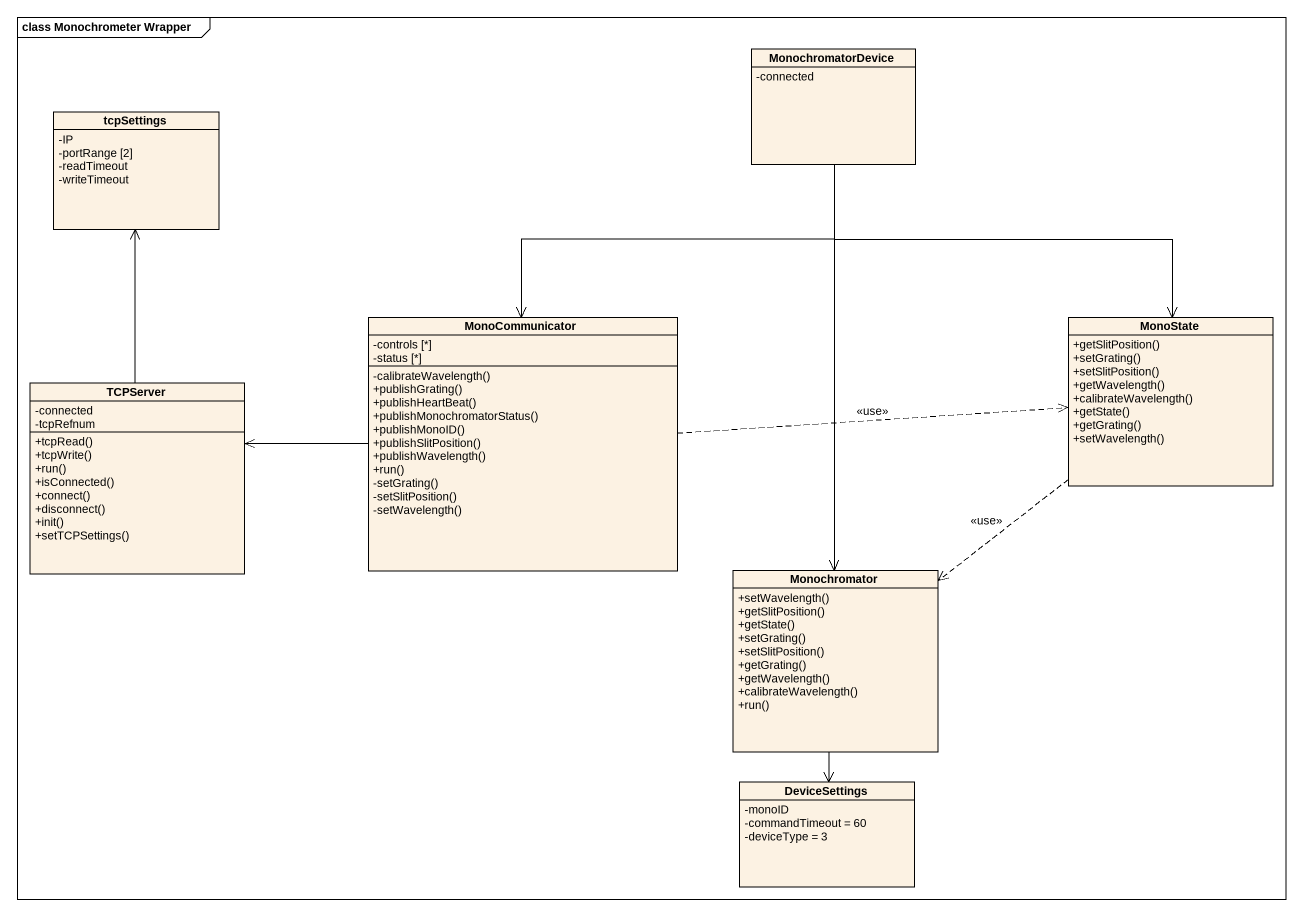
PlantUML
@startuml
mainframe class Monochrometer Wrapper
hide circle
hide empty members
skinparam classAttributeIconSize 0
class MonochromatorDevice {
  -connected
}
class tcpSettings {
  -IP
  -portRange [2]
  -readTimeout
  -writeTimeout
}
class MonoCommunicator {
  -controls [*]
  -status [*]
  -calibrateWavelength()
  +publishGrating()
  +publishHeartBeat()
  +publishMonochromatorStatus()
  +publishMonoID()
  +publishSlitPosition()
  +publishWavelength()
  +run()
  -setGrating()
  -setSlitPosition()
  -setWavelength()
}
class MonoState {
  +getSlitPosition()
  +setGrating()
  +setSlitPosition()
  +getWavelength()
  +calibrateWavelength()
  +getState()
  +getGrating()
  +setWavelength()
}
class TCPServer {
  -connected
  -tcpRefnum
  +tcpRead()
  +tcpWrite()
  +run()
  +isConnected()
  +connect()
  +disconnect()
  +init()
  +setTCPSettings()
}
class Monochromator {
  +setWavelength()
  +getSlitPosition()
  +getState()
  +setGrating()
  +setSlitPosition()
  +getGrating()
  +getWavelength()
  +calibrateWavelength()
  +run()
}
class DeviceSettings {
  -monoID
  -commandTimeout = 60
  -deviceType = 3
}
MonochromatorDevice --> MonoCommunicator
MonochromatorDevice --> MonoState
MonochromatorDevice --> Monochromator
MonoCommunicator .right.> MonoState : <<use>>
MonoCommunicator -left-> TCPServer
MonoState ..> Monochromator : <<use>>
TCPServer -up-> tcpSettings
Monochromator --> DeviceSettings
@enduml
